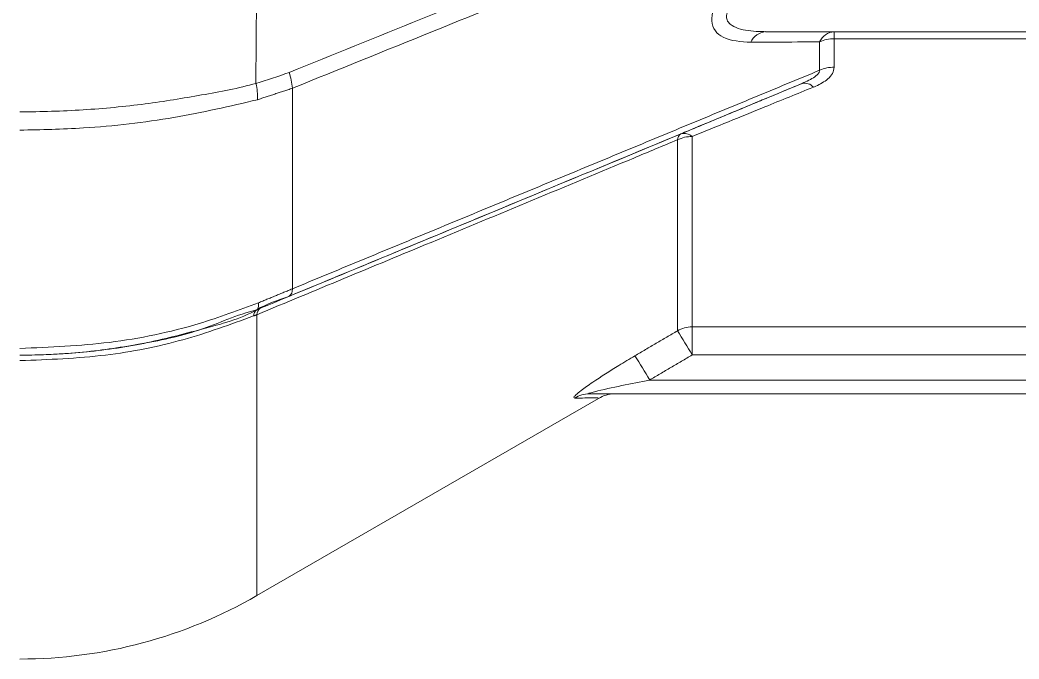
# Model space of a CAD drawing. Extents: x 2 to 136, y 1 to 99.
# Drawn here: x 12.553 to 14.662, y 41.93 to 43.28 of the extents above; entities that cross this region are included whole.
import ezdxf

# ---------------------------------------------------------------- set-up
doc = ezdxf.new("R2010")
doc.units = 0
doc.header["$MEASUREMENT"] = 0
doc.linetypes.add('SLD-Solid', pattern=[0])
doc.layers.add('OBJECT', color=7, linetype='CONTINUOUS')

msp = doc.modelspace()

# ---------------------------------------------------------------- linework, layer by layer
at = {"layer": 'OBJECT', "linetype": 'SLD-Solid', "lineweight": 15}
for p, q in [((13.0515, 43.1459), (13.0531, 43.3923)), ((18.1821, 43.255), (14.1273, 43.255)), ((14.2723, 43.24), (14.2723, 43.255)), ((18.1913, 43.24), (14.2723, 43.24)), ((14.2723, 43.24), (14.2723, 43.1799)), ((14.2413, 43.1735), (14.2413, 43.2337)), ((13.1283, 42.7119), (13.1283, 43.1355)), ((13.9413, 42.6233), (13.9413, 43.0267)), ((13.9723, 43.0336), (13.9723, 42.6315)), ((13.0532, 42.6678), (13.0533, 42.6677)), ((13.0533, 42.6573), (13.0533, 42.064)), ((13.9723, 42.6315), (18.1913, 42.6315)), ((13.9723, 42.5722), (13.9723, 42.6315)), ((18.1859, 42.5722), (13.9723, 42.5722)), ((18.1813, 42.5192), (13.8826, 42.5192)), ((13.0533, 42.064), (13.7747, 42.4805)), ((18.1803, 42.49), (13.7554, 42.49))]:
    msp.add_line(p, q, dxfattribs=at)
at = {"layer": 'OBJECT', "linetype": 'SLD-Solid', "lineweight": 15, "flags": 128}
msp.add_lwpolyline([(13.0567, 42.6823), (13.0568, 42.6794), (13.0568, 42.6767), (13.0566, 42.6744), (13.0563, 42.6724), (13.0558, 42.6708), (13.0551, 42.6694), (13.0542, 42.6684), (13.0532, 42.6678)], dxfattribs=at)
at = {"layer": 'OBJECT', "linetype": 'SLD-Solid', "lineweight": 15}
for centre, radius, start, end in [((14.1305, 43.2179), 0.0373, 95.0453, 156.907), ((14.2752, 43.2176), 0.0375, 94.3859, 154.6186), ((14.272, 43.1623), 0.0777, 89.7351, 113.2218), ((14.272, 43.1041), 0.0758, 89.7499, 113.8622), ((13.0033, 43.127), 0.1253, 3.8698, 19.5151), ((12.9268, 43.1179), 0.1278, 356.9898, 12.6703), ((14.2098, 43.1221), 0.0242, 40.4479, 102.8312), ((13.9562, 43.0264), 0.0149, 121.1484, 178.9629), ((13.9721, 42.9619), 0.0717, 89.7956, 115.4013), ((13.9555, 43.0151), 0.025, 47.7272, 106.1822), ((13.1112, 42.71), 0.0172, 304.7845, 6.3697), ((13.0614, 42.6551), 0.015, 122.8521, 182.4767), ((13.0688, 42.6576), 0.0155, 122.0398, 181.1245), ((13.9723, 42.5686), 0.0628, 89.9728, 119.5332), ((12.6042, 41.7779), 1.582, 30.136, 32.3023), ((12.5213, 41.7298), 1.5737, 30.1104, 32.2894), ((13.7554, 42.4312), 0.0588, 90.0562, 121.8712), ((13.8078, 42.428), 0.062, 90.0001, 122.0977), ((12.5533, 42.93), 1, 270, 300)]:
    msp.add_arc(centre, radius, start, end, dxfattribs=at)
for points, knots in [([(13.1214, 43.1689), (13.3069, 43.2439), (13.6685, 43.3902), (14.0301, 43.5359), (14.2062, 43.6068)], [0, 0, 0, 0, 0.513008, 1, 1, 1, 1]), ([(14.2413, 43.5856), (14.2104, 43.5731), (14.0364, 43.5028), (13.6654, 43.3531), (13.3253, 43.2153), (13.1283, 43.1355)], [0, 0, 0, 0, 0.083466, 0.469044, 1, 1, 1, 1]), ([(14.0963, 43.2325), (14.075, 43.2338), (14.045, 43.2357), (14.0197, 43.2557), (14.0119, 43.2762), (14.016, 43.3027), (14.0329, 43.3356), (14.0601, 43.3683), (14.0829, 43.3888), (14.0923, 43.3973)], [0, 0, 0, 0, 0.269459, 0.381209, 0.493906, 0.593567, 0.708386, 0.879635, 1, 1, 1, 1]), ([(14.1233, 43.3621), (14.1058, 43.3517), (14.0823, 43.3379), (14.0583, 43.3154), (14.0481, 43.3018), (14.044, 43.2892), (14.0454, 43.2788), (14.0536, 43.2687), (14.0754, 43.2585), (14.1023, 43.2553), (14.1226, 43.2551), (14.1273, 43.255)], [0, 0, 0, 0, 0.248555, 0.333334, 0.418737, 0.477067, 0.535602, 0.604492, 0.713168, 0.934337, 1, 1, 1, 1]), ([(14.2413, 43.2337), (14.2101, 43.2334), (14.162, 43.233), (14.1134, 43.2326), (14.0963, 43.2325)], [0, 0, 0, 0, 0.648493, 1, 1, 1, 1]), ([(14.2044, 43.1457), (14.214, 43.15), (14.2262, 43.1554), (14.2374, 43.1645), (14.241, 43.1694), (14.2412, 43.1723), (14.2413, 43.1735)], [0, 0, 0, 0, 0.580895, 0.740073, 0.900893, 1, 1, 1, 1]), ([(14.2723, 43.1799), (14.2716, 43.1754), (14.2701, 43.1665), (14.2567, 43.1522), (14.2413, 43.1433), (14.2299, 43.1385), (14.2282, 43.1378)], [0, 0, 0, 0, 0.254855, 0.50863, 0.928591, 1, 1, 1, 1]), ([(13.0515, 43.1459), (13.0515, 43.1459), (13.0749, 43.1526), (13.0981, 43.1607), (13.1214, 43.1689)], [0, 0, 0, 0, 0.000029, 1, 1, 1, 1]), ([(12.5533, 43.0857), (12.5533, 43.0857), (12.5977, 43.0857), (12.6867, 43.0886), (12.8154, 43.1007), (12.9373, 43.121), (13.0147, 43.1354), (13.0515, 43.1459), (13.0515, 43.1459)], [0, 0, 0, 0, 0.000005, 0.2589, 0.517796, 0.758901, 0.999996, 1, 1, 1, 1]), ([(14.2044, 43.1457), (14.0287, 43.0726), (13.6676, 42.9223), (13.3064, 42.7727), (13.121, 42.6959)], [0, 0, 0, 0, 0.486656, 1, 1, 1, 1]), ([(14.2282, 43.1378), (14.194, 43.1239), (14.1077, 43.0887), (14.0233, 43.0544), (13.9723, 43.0336)], [0, 0, 0, 0, 0.396331, 1, 1, 1, 1]), ([(13.0544, 43.1112), (12.9963, 43.0977), (12.8784, 43.0704), (12.7075, 43.0503), (12.5979, 43.048), (12.5533, 43.0471)], [0, 0, 0, 0, 0.365392, 0.741453, 1, 1, 1, 1]), ([(13.9413, 43.0267), (13.9105, 43.0138), (13.7372, 42.9415), (13.4412, 42.8183), (13.1759, 42.7082), (13.0533, 42.6573)], [0, 0, 0, 0, 0.104198, 0.585846, 1, 1, 1, 1]), ([(13.0606, 42.6708), (13.2128, 42.7338), (13.5089, 42.8564), (13.8047, 42.9794), (13.9485, 43.0391)], [0, 0, 0, 0, 0.514049, 1, 1, 1, 1]), ([(13.121, 42.6959), (13.0979, 42.688), (13.0748, 42.6801), (13.0532, 42.6678), (13.0532, 42.6678)], [0, 0, 0, 0, 0.999968, 1, 1, 1, 1]), ([(12.5533, 42.5861), (12.6165, 42.5886), (12.7449, 42.5938), (12.9145, 42.6294), (13.0153, 42.6669), (13.0567, 42.6823)], [0, 0, 0, 0, 0.364471, 0.739445, 1, 1, 1, 1]), ([(13.0532, 42.6678), (13.0532, 42.6678), (13.0117, 42.6574), (12.9327, 42.62), (12.8061, 42.5938), (12.6796, 42.5755), (12.5953, 42.5718), (12.5533, 42.5718), (12.5533, 42.5718)], [0, 0, 0, 0, 0.000005, 0.255831, 0.511647, 0.755821, 0.999995, 1, 1, 1, 1]), ([(12.5533, 42.5718), (12.5533, 42.5718), (12.5974, 42.5718), (12.6856, 42.5761), (12.8151, 42.594), (12.9375, 42.6271), (13.0181, 42.6476), (13.0533, 42.6677), (13.0533, 42.6677)], [0, 0, 0, 0, 0.000004, 0.252523, 0.505041, 0.752516, 0.999995, 1, 1, 1, 1]), ([(13.0533, 42.6677), (13.0533, 42.6677), (13.0558, 42.6685), (13.0582, 42.6696), (13.0606, 42.6708)], [0, 0, 0, 0, 0.000268, 1, 1, 1, 1]), ([(13.0464, 42.6545), (12.9974, 42.6366), (12.8981, 42.6003), (12.7309, 42.5671), (12.6138, 42.5625), (12.5533, 42.5602)], [0, 0, 0, 0, 0.319293, 0.647815, 1, 1, 1, 1]), ([(13.7244, 42.4811), (13.7234, 42.4814), (13.7216, 42.4821), (13.7266, 42.4878), (13.7396, 42.4986), (13.7697, 42.5199), (13.8095, 42.5453), (13.8403, 42.5636), (13.8516, 42.5704)], [0, 0, 0, 0, 0.087297, 0.174538, 0.284702, 0.464436, 0.80235, 1, 1, 1, 1]), ([(13.8826, 42.5192), (13.8631, 42.5154), (13.8239, 42.5076), (13.782, 42.4987), (13.7608, 42.4931), (13.7568, 42.4919), (13.7544, 42.491), (13.7535, 42.4904), (13.7537, 42.4901), (13.7545, 42.49), (13.7552, 42.49), (13.7554, 42.49)], [0, 0, 0, 0, 0.419109, 0.839951, 0.880199, 0.924729, 0.942601, 0.960653, 0.976828, 0.994027, 1, 1, 1, 1]), ([(13.774, 42.4817), (13.7727, 42.4816), (13.7701, 42.4816), (13.7393, 42.4813), (13.7244, 42.4811)], [0, 0, 0, 0, 0.517229, 1, 1, 1, 1]), ([(13.7554, 42.49), (13.7765, 42.49), (13.8077, 42.49), (13.8028, 42.49), (13.8013, 42.49)], [0, 0, 0, 0, 0.678853, 1, 1, 1, 1])]:
    msp.add_open_spline(points, degree=3, knots=knots, dxfattribs=at)
for points in [[(13.1283, 42.7119), (14.2413, 43.1735)], [(13.1283, 43.1355), (13.0544, 43.1112)], [(13.9485, 43.0391), (14.2044, 43.1457)], [(13.0567, 42.6823), (13.1283, 42.7119)], [(13.0533, 42.6573), (13.0464, 42.6545)], [(13.8516, 42.5704), (13.9413, 42.6233)], [(13.9723, 42.5722), (13.8826, 42.5192)]]:
    msp.add_open_spline(points, degree=1, dxfattribs=at)

doc.saveas('drawing.dxf')
